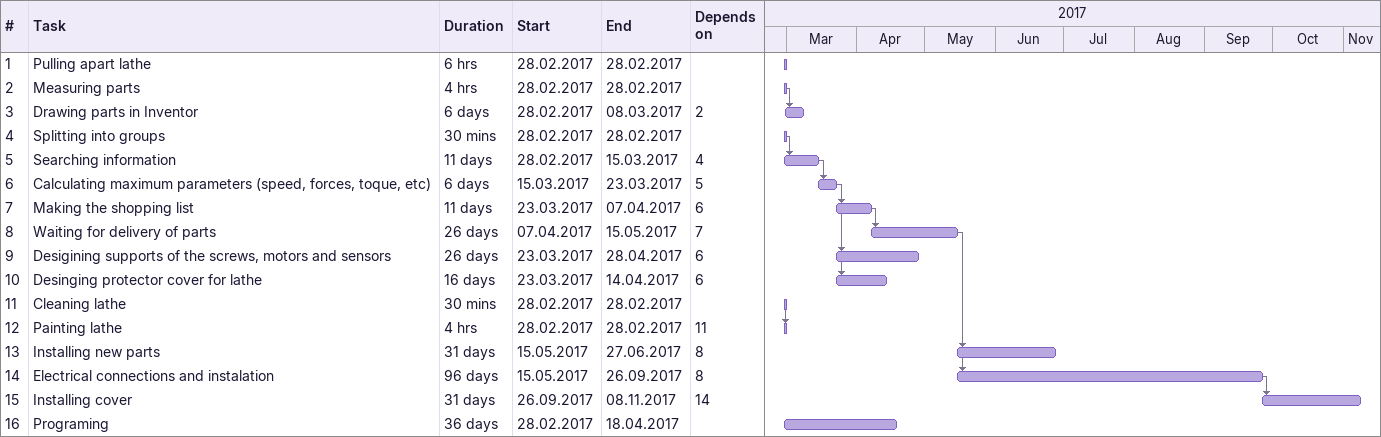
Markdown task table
| ID | Task | Duration | Start | Finish | Predecessors |
|---|---|---|---|---|---|
| 1 | Pulling apart lathe | 6h | 2017-02-28 | 2017-02-28 |  |
| 2 | Measuring parts | 4h | 2017-02-28 | 2017-02-28 |  |
| 3 | Drawing parts in Inventor | 6d | 2017-02-28 | 2017-03-08 | 2 |
| 4 | Splitting into groups | 30min | 2017-02-28 | 2017-02-28 |  |
| 5 | Searching information | 11d | 2017-02-28 | 2017-03-15 | 4 |
| 6 | Calculating maximum parameters (speed, forces, toque, etc) | 6d | 2017-03-15 | 2017-03-23 | 5 |
| 7 | Making the shopping list | 11d | 2017-03-23 | 2017-04-07 | 6 |
| 8 | Waiting for delivery of parts | 26d | 2017-04-07 | 2017-05-15 | 7 |
| 9 | Desigining supports of the screws, motors and sensors | 26d | 2017-03-23 | 2017-04-28 | 6 |
| 10 | Desinging protector cover for lathe | 16d | 2017-03-23 | 2017-04-14 | 6 |
| 11 | Cleaning lathe | 30min | 2017-02-28 | 2017-02-28 |  |
| 12 | Painting lathe | 4h | 2017-02-28 | 2017-02-28 | 11 |
| 13 | Installing new parts | 31d | 2017-05-15 | 2017-06-27 | 8 |
| 14 | Electrical connections and instalation | 96d | 2017-05-15 | 2017-09-26 | 8 |
| 15 | Installing cover | 31d | 2017-09-26 | 2017-11-08 | 14 |
| 16 | Programing | 36d | 2017-02-28 | 2017-04-18 |  |
